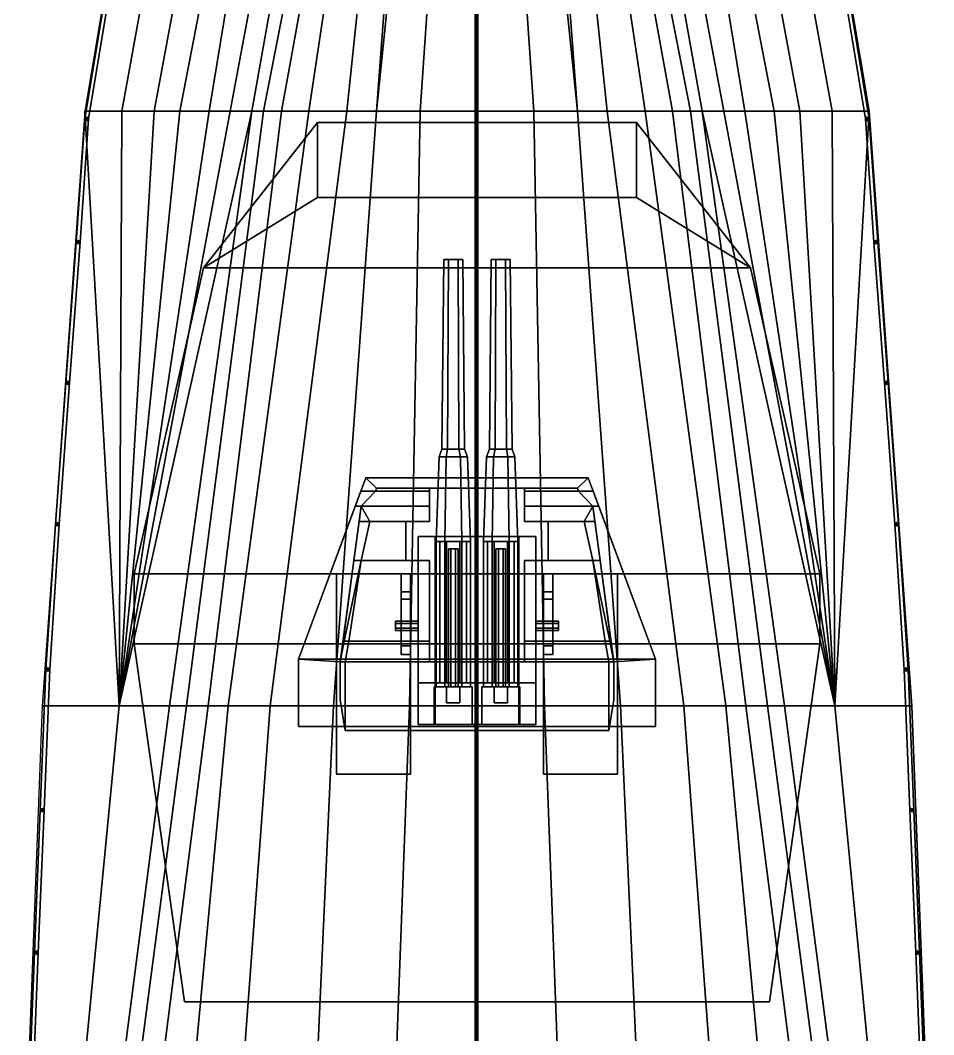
# Model space of a CAD drawing. Header units: millimetres. Extents: x -5 to 5, y -43 to 71.
# Drawn here: x -4.81 to 4.81, y 21.29 to 31.97 of the extents above; entities that cross this region are included whole.
import ezdxf

# ---------------------------------------------------------------- set-up
doc = ezdxf.new("R2010")
doc.units = ezdxf.units.MM
for name, color, linetype in [('barrel', 1, 'Continuous'), ('hull2', 7, 'Continuous'), ('railings', 6, 'Continuous'), ('sleeve', 5, 'Continuous'), ('turret', 2, 'Continuous')]:
    doc.layers.add(name, color=color, linetype=linetype)

msp = doc.modelspace()

# ---------------------------------------------------------------- linework, layer by layer
for points in [[(-0.02, 6.52, 20.06), (0.01, 6.51, 20.08), (0.01, 42.49, 8.807), (-0.02, 42.49, 8.79)], [(0.01, 6.53, 20.04), (-0.02, 6.52, 20.06), (-0.02, 42.49, 8.79), (0.01, 42.49, 8.773)], [(0.01, 6.71, 18.51), (-0.02, 6.7, 18.53), (-0.02, 42.49, 8.79), (0.01, 42.49, 8.77)], [(-0.02, 6.7, 18.53), (0.01, 6.69, 18.55), (0.01, 42.49, 8.81), (-0.02, 42.49, 8.79)], [(0.01, 6.51, 20.08), (0.01, 6.53, 20.04), (0.01, 42.49, 8.773), (0.01, 42.49, 8.807)], [(0.01, 6.69, 18.55), (0.01, 6.71, 18.51), (0.01, 42.49, 8.77), (0.01, 42.49, 8.81)], [(-3.28, 36.08, 5.37), (-4.13, 31.01, 4.76), (4.13, 31.01, 4.76), (3.28, 36.08, 5.37)], [(0, 31.01, -2.99), (0, 36.08, -2.97), (0.25, 36.08, -2.88), (0.6, 31.01, -2.85)], [(0.6, 31.01, -2.85), (0.25, 36.08, -2.88), (0.54, 36.08, -2.61), (1.06, 31.01, -2.64)], [(1.06, 31.01, -2.64), (0.54, 36.08, -2.61), (0.68, 36.08, -2.43), (1.06, 31.01, -2.64)], [(1.06, 31.01, -2.64), (0.68, 36.08, -2.43), (0.84, 36.08, -2.1), (1.37, 31.01, -2.46)], [(1.37, 31.01, -2.46), (0.84, 36.08, -2.1), (1.01, 36.08, -1.63), (1.77, 31.01, -2.13)], [(1.77, 31.01, -2.13), (1.01, 36.08, -1.63), (1.14, 36.08, -1.13), (2.06, 31.01, -1.66)], [(2.06, 31.01, -1.66), (1.14, 36.08, -1.13), (1.26, 36.08, -0.33), (2.25, 31.01, -1.16)], [(1.26, 36.08, -0.33), (1.47, 36.08, 0.85), (2.37, 31.01, -0.5), (2.25, 31.01, -1.16)], [(1.65, 36.08, 1.68), (2.6, 31.01, 0.96), (2.37, 31.01, -0.5), (1.47, 36.08, 0.85)], [(1.99, 36.08, 2.83), (2.82, 31.01, 1.87), (2.6, 31.01, 0.96), (1.65, 36.08, 1.68)], [(2.15, 36.08, 3.26), (3.13, 31.01, 2.84), (2.82, 31.01, 1.87), (1.99, 36.08, 2.83)], [(2.46, 36.08, 4.01), (3.4, 31.01, 3.51), (3.13, 31.01, 2.84), (2.15, 36.08, 3.26)], [(2.82, 36.08, 4.69), (3.74, 31.01, 4.18), (3.4, 31.01, 3.51), (2.46, 36.08, 4.01)], [(3.28, 36.08, 5.37), (4.13, 31.01, 4.76), (3.74, 31.01, 4.18), (2.82, 36.08, 4.69)], [(-4.13, 31.01, 4.76), (-4.58, 24.75, 4.7), (4.58, 24.75, 4.7), (4.13, 31.01, 4.76)], [(0.71, 24.75, -2.88), (0, 24.75, -2.99), (0, 31.01, -2.99), (0.6, 31.01, -2.85)], [(1.06, 31.01, -2.64), (1.51, 24.75, -2.65), (0.71, 24.75, -2.88), (0.6, 31.01, -2.85)], [(1.37, 31.01, -2.46), (2.18, 24.75, -2.3), (1.51, 24.75, -2.65), (1.06, 31.01, -2.64)], [(1.77, 31.01, -2.13), (2.62, 24.75, -1.9), (2.18, 24.75, -2.3), (1.37, 31.01, -2.46)], [(2.06, 31.01, -1.66), (2.83, 24.75, -1.59), (2.62, 24.75, -1.9), (1.77, 31.01, -2.13)], [(2.25, 31.01, -1.16), (3.06, 24.75, -1.13), (2.83, 24.75, -1.59), (2.06, 31.01, -1.66)], [(2.37, 31.01, -0.5), (3.24, 24.75, -0.56), (3.06, 24.75, -1.13), (2.25, 31.01, -1.16)], [(3.77, 24.75, 2.04), (3.77, 24.75, 2.04), (3.24, 24.75, -0.56), (2.37, 31.01, -0.5)], [(2.37, 31.01, -0.5), (2.6, 31.01, 0.96), (3.77, 24.75, 2.04)], [(2.6, 31.01, 0.96), (2.82, 31.01, 1.87), (3.77, 24.75, 2.04)], [(2.82, 31.01, 1.87), (3.13, 31.01, 2.84), (3.77, 24.75, 2.04)], [(3.13, 31.01, 2.84), (3.4, 31.01, 3.51), (3.77, 24.75, 2.04)], [(3.4, 31.01, 3.51), (3.74, 31.01, 4.18), (3.77, 24.75, 2.04)], [(3.74, 31.01, 4.18), (4.13, 31.01, 4.76), (3.77, 24.75, 2.04)], [(4.13, 31.01, 4.76), (4.58, 24.75, 4.7), (3.77, 24.75, 2.04)], [(-1.68, 30.1, 4.75), (-2.88, 29.36, 4.74), (-2.88, 29.36, 4.98), (-1.68, 30.1, 4.98)], [(-1.68, 30.1, 4.98), (-2.88, 29.36, 4.98), (2.88, 29.36, 4.98), (1.68, 30.1, 4.98)], [(1.68, 30.1, 4.98), (1.68, 30.1, 4.75), (-1.68, 30.1, 4.75), (-1.68, 30.1, 4.98)], [(2.88, 29.36, 4.98), (2.88, 29.36, 4.74), (1.68, 30.1, 4.75), (1.68, 30.1, 4.98)], [(-3.61, 26.14, 4.98), (-2.88, 29.36, 4.98), (-2.88, 29.36, 4.74), (-3.61, 26.14, 4.71)], [(3.61, 26.14, 4.98), (2.88, 29.36, 4.98), (-2.88, 29.36, 4.98), (-3.61, 26.14, 4.98)], [(2.88, 29.36, 4.74), (2.88, 29.36, 4.98), (3.61, 26.14, 4.98), (3.61, 26.14, 4.71)], [(-3.61, 25.4, 4.98), (-3.61, 26.14, 4.98), (-3.61, 26.14, 4.71), (-3.61, 25.4, 4.7)], [(3.61, 25.4, 4.98), (3.61, 26.14, 4.98), (-3.61, 26.14, 4.98), (-3.61, 25.4, 4.98)], [(3.61, 26.14, 4.71), (3.61, 26.14, 4.98), (3.61, 25.4, 4.98), (3.61, 25.4, 4.7)], [(-3.08, 21.63, 4.98), (-3.61, 25.4, 4.98), (-3.61, 25.4, 4.7), (-3.08, 21.63, 4.7)], [(3.08, 21.63, 4.98), (3.61, 25.4, 4.98), (-3.61, 25.4, 4.98), (-3.08, 21.63, 4.98)], [(3.61, 25.4, 4.7), (3.61, 25.4, 4.98), (3.08, 21.63, 4.98), (3.08, 21.63, 4.7)], [(-4.58, 24.75, 4.7), (-4.81, 18.65, 4.71), (4.81, 18.65, 4.71), (4.58, 24.75, 4.7)], [(0.94, 18.65, -2.91), (0, 18.65, -2.99), (0, 24.75, -2.99), (0.71, 24.75, -2.88)], [(1.51, 24.75, -2.65), (1.79, 18.65, -2.73), (0.94, 18.65, -2.91), (0.71, 24.75, -2.88)], [(2.18, 24.75, -2.3), (2.63, 18.65, -2.42), (1.79, 18.65, -2.73), (1.51, 24.75, -2.65)], [(2.62, 24.75, -1.9), (3.19, 18.65, -2.03), (2.63, 18.65, -2.42), (2.18, 24.75, -2.3)], [(2.83, 24.75, -1.59), (3.61, 18.65, -1.59), (3.19, 18.65, -2.03), (2.62, 24.75, -1.9)], [(3.06, 24.75, -1.13), (3.86, 18.65, -1.13), (3.61, 18.65, -1.59), (2.83, 24.75, -1.59)], [(3.24, 24.75, -0.56), (4.03, 18.65, -0.56), (3.86, 18.65, -1.13), (3.06, 24.75, -1.13)], [(3.77, 24.75, 2.04), (4.36, 18.65, 2.04), (4.03, 18.65, -0.56), (3.24, 24.75, -0.56)], [(4.58, 24.75, 4.7), (4.81, 18.65, 4.71), (4.36, 18.65, 2.04), (3.77, 24.75, 2.04)], [(3.08, 21.63, 4.7), (3.08, 21.63, 4.98), (-3.08, 21.63, 4.98), (-3.08, 21.63, 4.7)]]:
    msp.add_3dface(points)
at = {"layer": 'barrel'}
for points in [[(-0.3, 29.45, 6.747), (-0.35, 29.45, 6.66), (-0.37, 27.45, 6.66), (-0.31, 27.45, 6.764)], [(-0.35, 29.45, 6.66), (-0.3, 29.45, 6.573), (-0.31, 27.45, 6.556), (-0.37, 27.45, 6.66)], [(-0.15, 29.45, 6.66), (-0.35, 29.45, 6.66), (-0.3, 29.45, 6.747), (-0.2, 29.45, 6.747)], [(-0.2, 29.45, 6.573), (-0.3, 29.45, 6.573), (-0.35, 29.45, 6.66), (-0.15, 29.45, 6.66)], [(-0.3, 29.45, 6.573), (-0.2, 29.45, 6.573), (-0.19, 27.45, 6.556), (-0.31, 27.45, 6.556)], [(-0.2, 29.45, 6.747), (-0.3, 29.45, 6.747), (-0.31, 27.45, 6.764), (-0.19, 27.45, 6.764)], [(-0.15, 29.45, 6.66), (-0.2, 29.45, 6.747), (-0.19, 27.45, 6.764), (-0.13, 27.45, 6.66)], [(-0.2, 29.45, 6.573), (-0.15, 29.45, 6.66), (-0.13, 27.45, 6.66), (-0.19, 27.45, 6.556)], [(0.15, 29.45, 6.66), (0.2, 29.45, 6.573), (0.19, 27.45, 6.556), (0.13, 27.45, 6.66)], [(0.2, 29.45, 6.747), (0.15, 29.45, 6.66), (0.13, 27.45, 6.66), (0.19, 27.45, 6.764)], [(0.35, 29.45, 6.66), (0.15, 29.45, 6.66), (0.2, 29.45, 6.747), (0.3, 29.45, 6.747)], [(0.3, 29.45, 6.573), (0.2, 29.45, 6.573), (0.15, 29.45, 6.66), (0.35, 29.45, 6.66)], [(0.2, 29.45, 6.573), (0.3, 29.45, 6.573), (0.31, 27.45, 6.556), (0.19, 27.45, 6.556)], [(0.3, 29.45, 6.747), (0.2, 29.45, 6.747), (0.19, 27.45, 6.764), (0.31, 27.45, 6.764)], [(0.3, 29.45, 6.573), (0.35, 29.45, 6.66), (0.37, 27.45, 6.66), (0.31, 27.45, 6.556)], [(0.35, 29.45, 6.66), (0.3, 29.45, 6.747), (0.31, 27.45, 6.764), (0.37, 27.45, 6.66)], [(-0.325, 27.37, 6.79), (-0.4, 27.37, 6.66), (-0.43, 26.48, 6.66), (-0.34, 26.48, 6.816)], [(-0.4, 27.37, 6.66), (-0.325, 27.37, 6.53), (-0.34, 26.48, 6.504), (-0.43, 26.48, 6.66)], [(-0.31, 27.45, 6.764), (-0.37, 27.45, 6.66), (-0.4, 27.37, 6.66), (-0.325, 27.37, 6.79)], [(-0.37, 27.45, 6.66), (-0.31, 27.45, 6.556), (-0.325, 27.37, 6.53), (-0.4, 27.37, 6.66)], [(-0.325, 27.37, 6.53), (-0.175, 27.37, 6.53), (-0.16, 26.48, 6.504), (-0.34, 26.48, 6.504)], [(-0.175, 27.37, 6.79), (-0.325, 27.37, 6.79), (-0.34, 26.48, 6.816), (-0.16, 26.48, 6.816)], [(-0.31, 27.45, 6.556), (-0.19, 27.45, 6.556), (-0.175, 27.37, 6.53), (-0.325, 27.37, 6.53)], [(-0.19, 27.45, 6.764), (-0.31, 27.45, 6.764), (-0.325, 27.37, 6.79), (-0.175, 27.37, 6.79)], [(-0.13, 27.45, 6.66), (-0.19, 27.45, 6.764), (-0.175, 27.37, 6.79), (-0.1, 27.37, 6.66)], [(-0.19, 27.45, 6.556), (-0.13, 27.45, 6.66), (-0.1, 27.37, 6.66), (-0.175, 27.37, 6.53)], [(-0.1, 27.37, 6.66), (-0.175, 27.37, 6.79), (-0.16, 26.48, 6.816), (-0.07, 26.48, 6.66)], [(-0.175, 27.37, 6.53), (-0.1, 27.37, 6.66), (-0.07, 26.48, 6.66), (-0.16, 26.48, 6.504)], [(0.1, 27.37, 6.66), (0.175, 27.37, 6.53), (0.16, 26.48, 6.504), (0.07, 26.48, 6.66)], [(0.175, 27.37, 6.79), (0.1, 27.37, 6.66), (0.07, 26.48, 6.66), (0.16, 26.48, 6.816)], [(0.13, 27.45, 6.66), (0.19, 27.45, 6.556), (0.175, 27.37, 6.53), (0.1, 27.37, 6.66)], [(0.19, 27.45, 6.764), (0.13, 27.45, 6.66), (0.1, 27.37, 6.66), (0.175, 27.37, 6.79)], [(0.175, 27.37, 6.53), (0.325, 27.37, 6.53), (0.34, 26.48, 6.504), (0.16, 26.48, 6.504)], [(0.325, 27.37, 6.79), (0.175, 27.37, 6.79), (0.16, 26.48, 6.816), (0.34, 26.48, 6.816)], [(0.19, 27.45, 6.556), (0.31, 27.45, 6.556), (0.325, 27.37, 6.53), (0.175, 27.37, 6.53)], [(0.31, 27.45, 6.764), (0.19, 27.45, 6.764), (0.175, 27.37, 6.79), (0.325, 27.37, 6.79)], [(0.31, 27.45, 6.556), (0.37, 27.45, 6.66), (0.4, 27.37, 6.66), (0.325, 27.37, 6.53)], [(0.37, 27.45, 6.66), (0.31, 27.45, 6.764), (0.325, 27.37, 6.79), (0.4, 27.37, 6.66)], [(0.325, 27.37, 6.53), (0.4, 27.37, 6.66), (0.43, 26.48, 6.66), (0.34, 26.48, 6.504)], [(0.4, 27.37, 6.66), (0.325, 27.37, 6.79), (0.34, 26.48, 6.816), (0.43, 26.48, 6.66)], [(-0.43, 24.95, 6.66), (-0.34, 24.95, 6.816), (-0.34, 26.48, 6.816), (-0.43, 26.48, 6.66)], [(-0.34, 24.95, 6.504), (-0.43, 24.95, 6.66), (-0.43, 26.48, 6.66), (-0.34, 26.48, 6.504)], [(-0.16, 24.95, 6.504), (-0.34, 24.95, 6.504), (-0.34, 26.48, 6.504), (-0.16, 26.48, 6.504)], [(-0.34, 24.95, 6.816), (-0.16, 24.95, 6.816), (-0.16, 26.48, 6.816), (-0.34, 26.48, 6.816)], [(-0.3, 24.95, 6.96), (-0.275, 24.95, 7.003), (-0.275, 26.4, 7.003), (-0.3, 26.4, 6.96)], [(-0.275, 24.95, 6.917), (-0.3, 24.95, 6.96), (-0.3, 26.4, 6.96), (-0.275, 26.4, 6.917)], [(-0.275, 24.95, 7.003), (-0.225, 24.95, 7.003), (-0.225, 26.4, 7.003), (-0.275, 26.4, 7.003)], [(-0.225, 24.95, 6.917), (-0.275, 24.95, 6.917), (-0.275, 26.4, 6.917), (-0.225, 26.4, 6.917)], [(-0.225, 24.95, 7.003), (-0.2, 24.95, 6.96), (-0.2, 26.4, 6.96), (-0.225, 26.4, 7.003)], [(-0.2, 24.95, 6.96), (-0.225, 24.95, 6.917), (-0.225, 26.4, 6.917), (-0.2, 26.4, 6.96)], [(-0.16, 24.95, 6.816), (-0.07, 24.95, 6.66), (-0.07, 26.48, 6.66), (-0.16, 26.48, 6.816)], [(-0.07, 24.95, 6.66), (-0.16, 24.95, 6.504), (-0.16, 26.48, 6.504), (-0.07, 26.48, 6.66)], [(0.07, 24.95, 6.66), (0.16, 24.95, 6.816), (0.16, 26.48, 6.816), (0.07, 26.48, 6.66)], [(0.16, 24.95, 6.504), (0.07, 24.95, 6.66), (0.07, 26.48, 6.66), (0.16, 26.48, 6.504)], [(0.16, 24.95, 6.816), (0.34, 24.95, 6.816), (0.34, 26.48, 6.816), (0.16, 26.48, 6.816)], [(0.34, 24.95, 6.504), (0.16, 24.95, 6.504), (0.16, 26.48, 6.504), (0.34, 26.48, 6.504)], [(0.2, 24.95, 6.96), (0.225, 24.95, 7.003), (0.225, 26.4, 7.003), (0.2, 26.4, 6.96)], [(0.225, 24.95, 6.917), (0.2, 24.95, 6.96), (0.2, 26.4, 6.96), (0.225, 26.4, 6.917)], [(0.225, 24.95, 7.003), (0.275, 24.95, 7.003), (0.275, 26.4, 7.003), (0.225, 26.4, 7.003)], [(0.275, 24.95, 6.917), (0.225, 24.95, 6.917), (0.225, 26.4, 6.917), (0.275, 26.4, 6.917)], [(0.275, 24.95, 7.003), (0.3, 24.95, 6.96), (0.3, 26.4, 6.96), (0.275, 26.4, 7.003)], [(0.3, 24.95, 6.96), (0.275, 24.95, 6.917), (0.275, 26.4, 6.917), (0.3, 26.4, 6.96)], [(0.34, 24.95, 6.816), (0.43, 24.95, 6.66), (0.43, 26.48, 6.66), (0.34, 26.48, 6.816)], [(0.43, 24.95, 6.66), (0.34, 24.95, 6.504), (0.34, 26.48, 6.504), (0.43, 26.48, 6.66)], [(-0.05, 24.95, 6.92), (-0.05, 24.95, 6.49), (-0.45, 24.95, 6.49), (-0.45, 24.95, 6.92)], [(-0.45, 24.95, 6.49), (-0.45, 24.55, 6.49), (-0.45, 24.55, 6.92), (-0.45, 24.95, 6.92)], [(-0.05, 24.95, 6.49), (-0.05, 24.55, 6.49), (-0.45, 24.55, 6.49), (-0.45, 24.95, 6.49)], [(-0.45, 24.95, 6.92), (-0.45, 24.55, 6.92), (-0.05, 24.55, 6.92), (-0.05, 24.95, 6.92)], [(-0.32, 24.95, 7.07), (-0.32, 24.78, 6.99), (-0.18, 24.78, 6.99), (-0.18, 24.95, 7.07)], [(-0.18, 24.95, 7.07), (-0.18, 24.95, 6.92), (-0.32, 24.95, 6.92), (-0.32, 24.95, 7.07)], [(-0.32, 24.95, 6.92), (-0.32, 24.78, 6.92), (-0.32, 24.78, 6.99), (-0.32, 24.95, 7.07)], [(-0.18, 24.78, 6.99), (-0.18, 24.78, 6.92), (-0.18, 24.95, 6.92), (-0.18, 24.95, 7.07)], [(-0.05, 24.55, 6.92), (-0.05, 24.55, 6.49), (-0.05, 24.95, 6.49), (-0.05, 24.95, 6.92)], [(0.05, 24.95, 6.49), (0.05, 24.55, 6.49), (0.05, 24.55, 6.92), (0.05, 24.95, 6.92)], [(0.05, 24.95, 6.92), (0.05, 24.55, 6.92), (0.45, 24.55, 6.92), (0.45, 24.95, 6.92)], [(0.45, 24.95, 6.92), (0.45, 24.95, 6.49), (0.05, 24.95, 6.49), (0.05, 24.95, 6.92)], [(0.45, 24.95, 6.49), (0.45, 24.55, 6.49), (0.05, 24.55, 6.49), (0.05, 24.95, 6.49)], [(0.18, 24.95, 6.92), (0.18, 24.78, 6.92), (0.18, 24.78, 6.99), (0.18, 24.95, 7.07)], [(0.18, 24.95, 7.07), (0.18, 24.78, 6.99), (0.32, 24.78, 6.99), (0.32, 24.95, 7.07)], [(0.32, 24.95, 7.07), (0.32, 24.95, 6.92), (0.18, 24.95, 6.92), (0.18, 24.95, 7.07)], [(0.32, 24.78, 6.99), (0.32, 24.78, 6.92), (0.32, 24.95, 6.92), (0.32, 24.95, 7.07)], [(0.45, 24.55, 6.92), (0.45, 24.55, 6.49), (0.45, 24.95, 6.49), (0.45, 24.95, 6.92)], [(-0.32, 24.78, 6.99), (-0.32, 24.78, 6.92), (-0.18, 24.78, 6.92), (-0.18, 24.78, 6.99)], [(0.18, 24.78, 6.99), (0.18, 24.78, 6.92), (0.32, 24.78, 6.92), (0.32, 24.78, 6.99)], [(-0.45, 24.55, 6.92), (-0.45, 24.55, 6.49), (-0.05, 24.55, 6.49), (-0.05, 24.55, 6.92)], [(0.05, 24.55, 6.92), (0.05, 24.55, 6.49), (0.45, 24.55, 6.49), (0.45, 24.55, 6.92)]]:
    msp.add_3dface(points, dxfattribs=at)
at = {"layer": 'hull2'}
for points in [[(-3.28, 36.08, 5.37), (-4.13, 31.01, 4.76), (-3.74, 31.01, 4.18), (-2.82, 36.08, 4.69)], [(-2.82, 36.08, 4.69), (-3.74, 31.01, 4.18), (-3.4, 31.01, 3.51), (-2.46, 36.08, 4.01)], [(-2.46, 36.08, 4.01), (-3.4, 31.01, 3.51), (-3.13, 31.01, 2.84), (-2.15, 36.08, 3.26)], [(-2.15, 36.08, 3.26), (-3.13, 31.01, 2.84), (-2.82, 31.01, 1.87), (-1.99, 36.08, 2.83)], [(-1.99, 36.08, 2.83), (-2.82, 31.01, 1.87), (-2.6, 31.01, 0.96), (-1.65, 36.08, 1.68)], [(-1.65, 36.08, 1.68), (-2.6, 31.01, 0.96), (-2.37, 31.01, -0.5), (-1.47, 36.08, 0.85)], [(-1.26, 36.08, -0.33), (-1.47, 36.08, 0.85), (-2.37, 31.01, -0.5), (-2.25, 31.01, -1.16)], [(-2.06, 31.01, -1.66), (-1.14, 36.08, -1.13), (-1.26, 36.08, -0.33), (-2.25, 31.01, -1.16)], [(-1.77, 31.01, -2.13), (-1.01, 36.08, -1.63), (-1.14, 36.08, -1.13), (-2.06, 31.01, -1.66)], [(-1.37, 31.01, -2.46), (-0.84, 36.08, -2.1), (-1.01, 36.08, -1.63), (-1.77, 31.01, -2.13)], [(-1.06, 31.01, -2.64), (-0.68, 36.08, -2.43), (-0.84, 36.08, -2.1), (-1.37, 31.01, -2.46)], [(-1.06, 31.01, -2.64), (-0.54, 36.08, -2.61), (-0.68, 36.08, -2.43), (-1.06, 31.01, -2.64)], [(-0.6, 31.01, -2.85), (-0.25, 36.08, -2.88), (-0.54, 36.08, -2.61), (-1.06, 31.01, -2.64)], [(0, 31.01, -2.99), (0, 36.08, -2.97), (-0.25, 36.08, -2.88), (-0.6, 31.01, -2.85)], [(-4.13, 31.01, 4.76), (-4.58, 24.75, 4.7), (-3.77, 24.75, 2.04)], [(-3.74, 31.01, 4.18), (-4.13, 31.01, 4.76), (-3.77, 24.75, 2.04)], [(-2.82, 31.01, 1.87), (-3.13, 31.01, 2.84), (-3.77, 24.75, 2.04)], [(-3.13, 31.01, 2.84), (-3.4, 31.01, 3.51), (-3.77, 24.75, 2.04)], [(-3.4, 31.01, 3.51), (-3.74, 31.01, 4.18), (-3.77, 24.75, 2.04)], [(-2.37, 31.01, -0.5), (-2.6, 31.01, 0.96), (-3.77, 24.75, 2.04)], [(-2.6, 31.01, 0.96), (-2.82, 31.01, 1.87), (-3.77, 24.75, 2.04)], [(-3.77, 24.75, 2.04), (-3.77, 24.75, 2.04), (-3.24, 24.75, -0.56), (-2.37, 31.01, -0.5)], [(-2.37, 31.01, -0.5), (-3.24, 24.75, -0.56), (-3.06, 24.75, -1.13), (-2.25, 31.01, -1.16)], [(-2.25, 31.01, -1.16), (-3.06, 24.75, -1.13), (-2.83, 24.75, -1.59), (-2.06, 31.01, -1.66)], [(-2.06, 31.01, -1.66), (-2.83, 24.75, -1.59), (-2.62, 24.75, -1.9), (-1.77, 31.01, -2.13)], [(-1.77, 31.01, -2.13), (-2.62, 24.75, -1.9), (-2.18, 24.75, -2.3), (-1.37, 31.01, -2.46)], [(-1.37, 31.01, -2.46), (-2.18, 24.75, -2.3), (-1.51, 24.75, -2.65), (-1.06, 31.01, -2.64)], [(-1.06, 31.01, -2.64), (-1.51, 24.75, -2.65), (-0.71, 24.75, -2.88), (-0.6, 31.01, -2.85)], [(-0.71, 24.75, -2.88), (0, 24.75, -2.99), (0, 31.01, -2.99), (-0.6, 31.01, -2.85)], [(-4.58, 24.75, 4.7), (-4.81, 18.65, 4.71), (-4.36, 18.65, 2.04), (-3.77, 24.75, 2.04)], [(-3.77, 24.75, 2.04), (-4.36, 18.65, 2.04), (-4.03, 18.65, -0.56), (-3.24, 24.75, -0.56)], [(-3.24, 24.75, -0.56), (-4.03, 18.65, -0.56), (-3.86, 18.65, -1.13), (-3.06, 24.75, -1.13)], [(-3.06, 24.75, -1.13), (-3.86, 18.65, -1.13), (-3.61, 18.65, -1.59), (-2.83, 24.75, -1.59)], [(-2.83, 24.75, -1.59), (-3.61, 18.65, -1.59), (-3.19, 18.65, -2.03), (-2.62, 24.75, -1.9)], [(-2.62, 24.75, -1.9), (-3.19, 18.65, -2.03), (-2.63, 18.65, -2.42), (-2.18, 24.75, -2.3)], [(-2.18, 24.75, -2.3), (-2.63, 18.65, -2.42), (-1.79, 18.65, -2.73), (-1.51, 24.75, -2.65)], [(-1.51, 24.75, -2.65), (-1.79, 18.65, -2.73), (-0.94, 18.65, -2.91), (-0.71, 24.75, -2.88)], [(-0.94, 18.65, -2.91), (0, 18.65, -2.99), (0, 24.75, -2.99), (-0.71, 24.75, -2.88)]]:
    msp.add_3dface(points, dxfattribs=at)
at = {"layer": 'railings'}
for points in [[(-3.65, 33.59, 6.18), (-4.09, 30.93, 5.87), (-4.13, 30.93, 5.87), (-3.69, 33.59, 6.18)], [(-3.69, 33.59, 6.18), (-4.13, 30.93, 5.87), (-4.09, 30.93, 5.87), (-3.65, 33.59, 6.18)], [(3.69, 33.59, 6.18), (4.13, 30.93, 5.87), (4.09, 30.93, 5.87), (3.65, 33.59, 6.18)], [(3.65, 33.59, 6.18), (4.09, 30.93, 5.87), (4.13, 30.93, 5.87), (3.69, 33.59, 6.18)], [(-4.13, 30.93, 5.87), (-4.22, 29.63, 5.86), (-4.18, 29.63, 5.86), (-4.09, 30.93, 5.87)], [(-4.09, 30.93, 5.87), (-4.18, 29.63, 5.86), (-4.22, 29.63, 5.86), (-4.13, 30.93, 5.87)], [(-4.13, 30.93, 4.75), (-4.11, 30.95, 4.75), (-4.11, 30.95, 5.87), (-4.13, 30.93, 5.87)], [(-4.11, 30.91, 4.75), (-4.13, 30.93, 4.75), (-4.13, 30.93, 5.87), (-4.11, 30.91, 5.87)], [(-4.11, 30.95, 4.75), (-4.09, 30.93, 4.75), (-4.09, 30.93, 5.87), (-4.11, 30.95, 5.87)], [(-4.09, 30.93, 4.75), (-4.11, 30.91, 4.75), (-4.11, 30.91, 5.87), (-4.09, 30.93, 5.87)], [(-1.68, 30.1, 4.98), (-2.88, 29.36, 4.98), (-2.88, 29.36, 6.43), (-1.68, 30.89, 6.46)], [(-1.68, 30.89, 6.46), (-2.88, 29.36, 6.43), (-2.88, 29.36, 4.98), (-1.68, 30.1, 4.98)], [(-1.68, 30.1, 4.98), (1.68, 30.1, 4.98), (1.68, 30.89, 6.46), (-1.68, 30.89, 6.46)], [(-1.68, 30.89, 6.46), (1.68, 30.89, 6.46), (1.68, 30.1, 4.98), (-1.68, 30.1, 4.98)], [(1.68, 30.1, 4.98), (2.88, 29.36, 4.98), (2.88, 29.36, 6.43), (1.68, 30.89, 6.46)], [(1.68, 30.89, 6.46), (2.88, 29.36, 6.43), (2.88, 29.36, 4.98), (1.68, 30.1, 4.98)], [(4.11, 30.95, 4.75), (4.09, 30.93, 4.75), (4.09, 30.93, 5.87), (4.11, 30.95, 5.87)], [(4.09, 30.93, 4.75), (4.11, 30.91, 4.75), (4.11, 30.91, 5.87), (4.09, 30.93, 5.87)], [(4.09, 30.93, 5.87), (4.18, 29.63, 5.86), (4.22, 29.63, 5.86), (4.13, 30.93, 5.87)], [(4.13, 30.93, 5.87), (4.22, 29.63, 5.86), (4.18, 29.63, 5.86), (4.09, 30.93, 5.87)], [(4.13, 30.93, 4.75), (4.11, 30.95, 4.75), (4.11, 30.95, 5.87), (4.13, 30.93, 5.87)], [(4.11, 30.91, 4.75), (4.13, 30.93, 4.75), (4.13, 30.93, 5.87), (4.11, 30.91, 5.87)], [(-4.22, 29.63, 5.86), (-4.33, 28.15, 5.85), (-4.29, 28.15, 5.85), (-4.18, 29.63, 5.86)], [(-4.18, 29.63, 5.86), (-4.29, 28.15, 5.85), (-4.33, 28.15, 5.85), (-4.22, 29.63, 5.86)], [(-4.22, 29.63, 4.74), (-4.2, 29.65, 4.74), (-4.2, 29.65, 5.86), (-4.22, 29.63, 5.86)], [(-4.2, 29.61, 4.74), (-4.22, 29.63, 4.74), (-4.22, 29.63, 5.86), (-4.2, 29.61, 5.86)], [(-4.2, 29.65, 4.74), (-4.18, 29.63, 4.74), (-4.18, 29.63, 5.86), (-4.2, 29.65, 5.86)], [(-4.18, 29.63, 4.74), (-4.2, 29.61, 4.74), (-4.2, 29.61, 5.86), (-4.18, 29.63, 5.86)], [(4.2, 29.65, 4.74), (4.18, 29.63, 4.74), (4.18, 29.63, 5.86), (4.2, 29.65, 5.86)], [(4.18, 29.63, 4.74), (4.2, 29.61, 4.74), (4.2, 29.61, 5.86), (4.18, 29.63, 5.86)], [(4.22, 29.63, 5.86), (4.33, 28.15, 5.85), (4.29, 28.15, 5.85), (4.18, 29.63, 5.86)], [(4.18, 29.63, 5.86), (4.29, 28.15, 5.85), (4.33, 28.15, 5.85), (4.22, 29.63, 5.86)], [(4.22, 29.63, 4.74), (4.2, 29.65, 4.74), (4.2, 29.65, 5.86), (4.22, 29.63, 5.86)], [(4.2, 29.61, 4.74), (4.22, 29.63, 4.74), (4.22, 29.63, 5.86), (4.2, 29.61, 5.86)], [(-2.88, 29.36, 6.43), (-3.61, 26.14, 6.45), (-3.61, 26.14, 4.98), (-2.88, 29.36, 4.98)], [(-2.88, 29.36, 4.98), (-3.61, 26.14, 4.98), (-3.61, 26.14, 6.45), (-2.88, 29.36, 6.43)], [(2.88, 29.36, 6.43), (3.61, 26.14, 6.45), (3.61, 26.14, 4.98), (2.88, 29.36, 4.98)], [(2.88, 29.36, 4.98), (3.61, 26.14, 4.98), (3.61, 26.14, 6.45), (2.88, 29.36, 6.43)], [(-4.33, 28.15, 5.85), (-4.44, 26.66, 5.83), (-4.4, 26.66, 5.83), (-4.29, 28.15, 5.85)], [(-4.29, 28.15, 5.85), (-4.4, 26.66, 5.83), (-4.44, 26.66, 5.83), (-4.33, 28.15, 5.85)], [(-4.33, 28.15, 4.73), (-4.31, 28.17, 4.73), (-4.31, 28.17, 5.85), (-4.33, 28.15, 5.85)], [(-4.31, 28.13, 4.73), (-4.33, 28.15, 4.73), (-4.33, 28.15, 5.85), (-4.31, 28.13, 5.85)], [(-4.31, 28.17, 4.73), (-4.29, 28.15, 4.73), (-4.29, 28.15, 5.85), (-4.31, 28.17, 5.85)], [(-4.29, 28.15, 4.73), (-4.31, 28.13, 4.73), (-4.31, 28.13, 5.85), (-4.29, 28.15, 5.85)], [(4.31, 28.17, 4.73), (4.29, 28.15, 4.73), (4.29, 28.15, 5.85), (4.31, 28.17, 5.85)], [(4.29, 28.15, 4.73), (4.31, 28.13, 4.73), (4.31, 28.13, 5.85), (4.29, 28.15, 5.85)], [(4.29, 28.15, 5.85), (4.4, 26.66, 5.83), (4.44, 26.66, 5.83), (4.33, 28.15, 5.85)], [(4.33, 28.15, 5.85), (4.44, 26.66, 5.83), (4.4, 26.66, 5.83), (4.29, 28.15, 5.85)], [(4.33, 28.15, 4.73), (4.31, 28.17, 4.73), (4.31, 28.17, 5.85), (4.33, 28.15, 5.85)], [(4.31, 28.13, 4.73), (4.33, 28.15, 4.73), (4.33, 28.15, 5.85), (4.31, 28.13, 5.85)], [(-4.44, 26.66, 5.83), (-4.54, 25.13, 5.82), (-4.5, 25.13, 5.82), (-4.4, 26.66, 5.83)], [(-4.4, 26.66, 5.83), (-4.5, 25.13, 5.82), (-4.54, 25.13, 5.82), (-4.44, 26.66, 5.83)], [(-4.44, 26.66, 4.71), (-4.42, 26.68, 4.71), (-4.42, 26.68, 5.83), (-4.44, 26.66, 5.83)], [(-4.42, 26.64, 4.71), (-4.44, 26.66, 4.71), (-4.44, 26.66, 5.83), (-4.42, 26.64, 5.83)], [(-4.42, 26.68, 4.71), (-4.4, 26.66, 4.71), (-4.4, 26.66, 5.83), (-4.42, 26.68, 5.83)], [(-4.4, 26.66, 4.71), (-4.42, 26.64, 4.71), (-4.42, 26.64, 5.83), (-4.4, 26.66, 5.83)], [(4.42, 26.68, 4.71), (4.4, 26.66, 4.71), (4.4, 26.66, 5.83), (4.42, 26.68, 5.83)], [(4.4, 26.66, 4.71), (4.42, 26.64, 4.71), (4.42, 26.64, 5.83), (4.4, 26.66, 5.83)], [(4.44, 26.66, 5.83), (4.54, 25.13, 5.82), (4.5, 25.13, 5.82), (4.4, 26.66, 5.83)], [(4.4, 26.66, 5.83), (4.5, 25.13, 5.82), (4.54, 25.13, 5.82), (4.44, 26.66, 5.83)], [(4.44, 26.66, 4.71), (4.42, 26.68, 4.71), (4.42, 26.68, 5.83), (4.44, 26.66, 5.83)], [(4.42, 26.64, 4.71), (4.44, 26.66, 4.71), (4.44, 26.66, 5.83), (4.42, 26.64, 5.83)], [(-3.61, 26.14, 4.98), (-3.61, 25.4, 4.98), (-3.61, 25.4, 6.45), (-3.61, 26.14, 6.45)], [(-3.61, 26.14, 6.45), (-3.61, 25.4, 6.45), (-3.61, 25.4, 4.98), (-3.61, 26.14, 4.98)], [(3.61, 26.14, 4.98), (3.61, 25.4, 4.98), (3.61, 25.4, 6.45), (3.61, 26.14, 6.45)], [(3.61, 26.14, 6.45), (3.61, 25.4, 6.45), (3.61, 25.4, 4.98), (3.61, 26.14, 4.98)], [(-3.61, 25.4, 4.98), (-3.08, 21.63, 4.98), (-3.08, 21.63, 6.17), (-3.61, 25.4, 6.45)], [(-3.61, 25.4, 6.45), (-3.08, 21.63, 6.17), (-3.08, 21.63, 4.98), (-3.61, 25.4, 4.98)], [(3.61, 25.4, 6.45), (3.08, 21.63, 6.17), (3.08, 21.63, 4.98), (3.61, 25.4, 4.98)], [(3.61, 25.4, 4.98), (3.08, 21.63, 4.98), (3.08, 21.63, 6.17), (3.61, 25.4, 6.45)], [(-4.5, 25.13, 5.82), (-4.56, 23.65, 5.82), (-4.6, 23.65, 5.82), (-4.54, 25.13, 5.82)], [(-4.54, 25.13, 5.82), (-4.6, 23.65, 5.82), (-4.56, 23.65, 5.82), (-4.5, 25.13, 5.82)], [(-4.54, 25.13, 4.7), (-4.52, 25.15, 4.7), (-4.52, 25.15, 5.82), (-4.54, 25.13, 5.82)], [(-4.52, 25.11, 4.7), (-4.54, 25.13, 4.7), (-4.54, 25.13, 5.82), (-4.52, 25.11, 5.82)], [(-4.52, 25.15, 4.7), (-4.5, 25.13, 4.7), (-4.5, 25.13, 5.82), (-4.52, 25.15, 5.82)], [(-4.5, 25.13, 4.7), (-4.52, 25.11, 4.7), (-4.52, 25.11, 5.82), (-4.5, 25.13, 5.82)], [(4.52, 25.15, 4.7), (4.5, 25.13, 4.7), (4.5, 25.13, 5.82), (4.52, 25.15, 5.82)], [(4.5, 25.13, 4.7), (4.52, 25.11, 4.7), (4.52, 25.11, 5.82), (4.5, 25.13, 5.82)], [(4.5, 25.13, 5.82), (4.56, 23.65, 5.82), (4.6, 23.65, 5.82), (4.54, 25.13, 5.82)], [(4.54, 25.13, 5.82), (4.6, 23.65, 5.82), (4.56, 23.65, 5.82), (4.5, 25.13, 5.82)], [(4.54, 25.13, 4.7), (4.52, 25.15, 4.7), (4.52, 25.15, 5.82), (4.54, 25.13, 5.82)], [(4.52, 25.11, 4.7), (4.54, 25.13, 4.7), (4.54, 25.13, 5.82), (4.52, 25.11, 5.82)], [(-4.6, 23.65, 5.82), (-4.66, 22.15, 5.82), (-4.62, 22.15, 5.82), (-4.56, 23.65, 5.82)], [(-4.56, 23.65, 5.82), (-4.62, 22.15, 5.82), (-4.66, 22.15, 5.82), (-4.6, 23.65, 5.82)], [(-4.6, 23.65, 4.7), (-4.58, 23.67, 4.7), (-4.58, 23.67, 5.82), (-4.6, 23.65, 5.82)], [(-4.58, 23.63, 4.7), (-4.6, 23.65, 4.7), (-4.6, 23.65, 5.82), (-4.58, 23.63, 5.82)], [(-4.58, 23.67, 4.7), (-4.56, 23.65, 4.7), (-4.56, 23.65, 5.82), (-4.58, 23.67, 5.82)], [(-4.56, 23.65, 4.7), (-4.58, 23.63, 4.7), (-4.58, 23.63, 5.82), (-4.56, 23.65, 5.82)], [(4.58, 23.67, 4.7), (4.56, 23.65, 4.7), (4.56, 23.65, 5.82), (4.58, 23.67, 5.82)], [(4.56, 23.65, 4.7), (4.58, 23.63, 4.7), (4.58, 23.63, 5.82), (4.56, 23.65, 5.82)], [(4.6, 23.65, 5.82), (4.66, 22.15, 5.82), (4.62, 22.15, 5.82), (4.56, 23.65, 5.82)], [(4.56, 23.65, 5.82), (4.62, 22.15, 5.82), (4.66, 22.15, 5.82), (4.6, 23.65, 5.82)], [(4.6, 23.65, 4.7), (4.58, 23.67, 4.7), (4.58, 23.67, 5.82), (4.6, 23.65, 5.82)], [(4.58, 23.63, 4.7), (4.6, 23.65, 4.7), (4.6, 23.65, 5.82), (4.58, 23.63, 5.82)], [(-4.62, 22.15, 5.82), (-4.68, 20.62, 5.82), (-4.72, 20.62, 5.82), (-4.66, 22.15, 5.82)], [(-4.66, 22.15, 5.82), (-4.72, 20.62, 5.82), (-4.68, 20.62, 5.82), (-4.62, 22.15, 5.82)], [(-4.66, 22.15, 4.7), (-4.64, 22.17, 4.7), (-4.64, 22.17, 5.82), (-4.66, 22.15, 5.82)], [(-4.64, 22.13, 4.7), (-4.66, 22.15, 4.7), (-4.66, 22.15, 5.82), (-4.64, 22.13, 5.82)], [(-4.64, 22.17, 4.7), (-4.62, 22.15, 4.7), (-4.62, 22.15, 5.82), (-4.64, 22.17, 5.82)], [(-4.62, 22.15, 4.7), (-4.64, 22.13, 4.7), (-4.64, 22.13, 5.82), (-4.62, 22.15, 5.82)], [(4.64, 22.17, 4.7), (4.62, 22.15, 4.7), (4.62, 22.15, 5.82), (4.64, 22.17, 5.82)], [(4.62, 22.15, 4.7), (4.64, 22.13, 4.7), (4.64, 22.13, 5.82), (4.62, 22.15, 5.82)], [(4.62, 22.15, 5.82), (4.68, 20.62, 5.82), (4.72, 20.62, 5.82), (4.66, 22.15, 5.82)], [(4.66, 22.15, 5.82), (4.72, 20.62, 5.82), (4.68, 20.62, 5.82), (4.62, 22.15, 5.82)], [(4.66, 22.15, 4.7), (4.64, 22.17, 4.7), (4.64, 22.17, 5.82), (4.66, 22.15, 5.82)], [(4.64, 22.13, 4.7), (4.66, 22.15, 4.7), (4.66, 22.15, 5.82), (4.64, 22.13, 5.82)]]:
    msp.add_3dface(points, dxfattribs=at)
at = {"layer": 'sleeve'}
for points in [[(-0.62, 26.53, 6.36), (-0.62, 24.99, 6.36), (-0.62, 24.99, 6.66), (-0.62, 26.53, 6.66)], [(0.62, 26.53, 6.66), (0.62, 26.53, 6.36), (-0.62, 26.53, 6.36), (-0.62, 26.53, 6.66)], [(0.62, 26.53, 6.36), (0.62, 24.55, 6.36), (-0.62, 24.55, 6.36), (-0.62, 26.53, 6.36)], [(-0.44, 26.53, 6.82), (-0.44, 26.53, 6.66), (-0.62, 26.53, 6.66), (-0.62, 26.53, 6.82)], [(-0.62, 26.53, 6.82), (-0.62, 24.99, 6.82), (-0.44, 24.99, 6.82), (-0.44, 26.53, 6.82)], [(-0.62, 26.53, 6.66), (-0.62, 24.99, 6.66), (-0.62, 24.99, 6.82), (-0.62, 26.53, 6.82)], [(-0.44, 26.53, 6.66), (-0.44, 24.99, 6.66), (0.44, 24.99, 6.66), (0.44, 26.53, 6.66)], [(-0.44, 24.99, 6.82), (-0.44, 24.99, 6.66), (-0.44, 26.53, 6.66), (-0.44, 26.53, 6.82)], [(0.62, 26.53, 6.82), (0.62, 26.53, 6.66), (0.44, 26.53, 6.66), (0.44, 26.53, 6.82)], [(0.44, 26.53, 6.66), (0.44, 24.99, 6.66), (0.44, 24.99, 6.82), (0.44, 26.53, 6.82)], [(0.44, 26.53, 6.82), (0.44, 24.99, 6.82), (0.62, 24.99, 6.82), (0.62, 26.53, 6.82)], [(0.62, 24.99, 6.66), (0.62, 24.99, 6.36), (0.62, 26.53, 6.36), (0.62, 26.53, 6.66)], [(0.62, 24.99, 6.82), (0.62, 24.99, 6.66), (0.62, 26.53, 6.66), (0.62, 26.53, 6.82)], [(-0.39, 26.48, 6.96), (-0.11, 26.48, 6.96), (-0.18, 26.48, 6.839), (-0.32, 26.48, 6.839)], [(-0.32, 26.48, 7.081), (-0.18, 26.48, 7.081), (-0.11, 26.48, 6.96), (-0.39, 26.48, 6.96)], [(-0.32, 24.99, 6.839), (-0.39, 24.99, 6.96), (-0.39, 26.48, 6.96), (-0.32, 26.48, 6.839)], [(-0.39, 24.99, 6.96), (-0.32, 24.99, 7.081), (-0.32, 26.48, 7.081), (-0.39, 26.48, 6.96)], [(-0.18, 24.99, 6.839), (-0.32, 24.99, 6.839), (-0.32, 26.48, 6.839), (-0.18, 26.48, 6.839)], [(-0.32, 24.99, 7.081), (-0.18, 24.99, 7.081), (-0.18, 26.48, 7.081), (-0.32, 26.48, 7.081)], [(-0.11, 24.99, 6.96), (-0.18, 24.99, 6.839), (-0.18, 26.48, 6.839), (-0.11, 26.48, 6.96)], [(-0.18, 24.99, 7.081), (-0.11, 24.99, 6.96), (-0.11, 26.48, 6.96), (-0.18, 26.48, 7.081)], [(0.11, 24.99, 6.96), (0.18, 24.99, 7.081), (0.18, 26.48, 7.081), (0.11, 26.48, 6.96)], [(0.18, 24.99, 6.839), (0.11, 24.99, 6.96), (0.11, 26.48, 6.96), (0.18, 26.48, 6.839)], [(0.18, 26.48, 7.081), (0.32, 26.48, 7.081), (0.39, 26.48, 6.96), (0.11, 26.48, 6.96)], [(0.11, 26.48, 6.96), (0.39, 26.48, 6.96), (0.32, 26.48, 6.839), (0.18, 26.48, 6.839)], [(0.18, 24.99, 7.081), (0.32, 24.99, 7.081), (0.32, 26.48, 7.081), (0.18, 26.48, 7.081)], [(0.32, 24.99, 6.839), (0.18, 24.99, 6.839), (0.18, 26.48, 6.839), (0.32, 26.48, 6.839)], [(0.32, 24.99, 7.081), (0.39, 24.99, 6.96), (0.39, 26.48, 6.96), (0.32, 26.48, 7.081)], [(0.39, 24.99, 6.96), (0.32, 24.99, 6.839), (0.32, 26.48, 6.839), (0.39, 26.48, 6.96)], [(-0.86, 25.565, 6.703), (-0.86, 25.615, 6.703), (-0.86, 25.64, 6.66), (-0.86, 25.54, 6.66)], [(-0.62, 25.615, 6.703), (-0.62, 25.64, 6.66), (-0.86, 25.64, 6.66), (-0.86, 25.615, 6.703)], [(-0.86, 25.54, 6.66), (-0.86, 25.64, 6.66), (-0.86, 25.615, 6.617), (-0.86, 25.565, 6.617)], [(-0.62, 25.64, 6.66), (-0.62, 25.615, 6.617), (-0.86, 25.615, 6.617), (-0.86, 25.64, 6.66)], [(0.62, 25.64, 6.66), (0.62, 25.615, 6.703), (0.86, 25.615, 6.703), (0.86, 25.64, 6.66)], [(0.62, 25.615, 6.617), (0.62, 25.64, 6.66), (0.86, 25.64, 6.66), (0.86, 25.615, 6.617)], [(0.86, 25.615, 6.703), (0.86, 25.565, 6.703), (0.86, 25.54, 6.66), (0.86, 25.64, 6.66)], [(0.86, 25.64, 6.66), (0.86, 25.54, 6.66), (0.86, 25.565, 6.617), (0.86, 25.615, 6.617)], [(-0.62, 25.615, 6.617), (-0.62, 25.565, 6.617), (-0.86, 25.565, 6.617), (-0.86, 25.615, 6.617)], [(-0.62, 25.565, 6.703), (-0.62, 25.615, 6.703), (-0.86, 25.615, 6.703), (-0.86, 25.565, 6.703)], [(-0.62, 25.54, 6.66), (-0.62, 25.565, 6.703), (-0.86, 25.565, 6.703), (-0.86, 25.54, 6.66)], [(-0.62, 25.565, 6.617), (-0.62, 25.54, 6.66), (-0.86, 25.54, 6.66), (-0.86, 25.565, 6.617)], [(0.62, 25.615, 6.703), (0.62, 25.565, 6.703), (0.86, 25.565, 6.703), (0.86, 25.615, 6.703)], [(0.62, 25.565, 6.617), (0.62, 25.615, 6.617), (0.86, 25.615, 6.617), (0.86, 25.565, 6.617)], [(0.62, 25.565, 6.703), (0.62, 25.54, 6.66), (0.86, 25.54, 6.66), (0.86, 25.565, 6.703)], [(0.62, 25.54, 6.66), (0.62, 25.565, 6.617), (0.86, 25.565, 6.617), (0.86, 25.54, 6.66)], [(-0.62, 24.99, 6.82), (-0.62, 24.99, 6.66), (-0.44, 24.99, 6.66), (-0.44, 24.99, 6.82)], [(-0.62, 24.99, 6.36), (-0.62, 24.55, 6.36), (-0.62, 24.55, 6.49), (-0.62, 24.99, 6.49)], [(-0.62, 24.99, 6.49), (-0.62, 24.55, 6.49), (-0.62, 24.55, 6.57), (-0.62, 24.99, 6.66)], [(-0.62, 24.99, 6.66), (-0.62, 24.55, 6.57), (-0.44, 24.55, 6.57), (-0.44, 24.99, 6.66)], [(-0.44, 24.99, 6.66), (-0.44, 24.99, 6.49), (0.44, 24.99, 6.49), (0.44, 24.99, 6.66)], [(-0.44, 24.55, 6.57), (-0.44, 24.55, 6.49), (-0.44, 24.99, 6.49), (-0.44, 24.99, 6.66)], [(-0.44, 24.55, 6.49), (0.44, 24.55, 6.49), (0.44, 24.99, 6.49), (-0.44, 24.99, 6.49)], [(-0.32, 24.99, 6.839), (-0.18, 24.99, 6.839), (-0.11, 24.99, 6.96), (-0.39, 24.99, 6.96)], [(-0.39, 24.99, 6.96), (-0.11, 24.99, 6.96), (-0.18, 24.99, 7.081), (-0.32, 24.99, 7.081)], [(0.11, 24.99, 6.96), (0.39, 24.99, 6.96), (0.32, 24.99, 7.081), (0.18, 24.99, 7.081)], [(0.18, 24.99, 6.839), (0.32, 24.99, 6.839), (0.39, 24.99, 6.96), (0.11, 24.99, 6.96)], [(0.44, 24.99, 6.82), (0.44, 24.99, 6.66), (0.62, 24.99, 6.66), (0.62, 24.99, 6.82)], [(0.44, 24.99, 6.49), (0.44, 24.55, 6.49), (0.44, 24.55, 6.57), (0.44, 24.99, 6.66)], [(0.44, 24.99, 6.66), (0.44, 24.55, 6.57), (0.62, 24.55, 6.57), (0.62, 24.99, 6.66)], [(0.62, 24.55, 6.49), (0.62, 24.55, 6.36), (0.62, 24.99, 6.36), (0.62, 24.99, 6.49)], [(0.62, 24.55, 6.57), (0.62, 24.55, 6.49), (0.62, 24.99, 6.49), (0.62, 24.99, 6.66)], [(-0.62, 24.55, 6.49), (-0.62, 24.55, 6.36), (0.62, 24.55, 6.36), (0.62, 24.55, 6.49)], [(-0.62, 24.55, 6.57), (-0.62, 24.55, 6.49), (-0.44, 24.55, 6.49), (-0.44, 24.55, 6.57)], [(0.44, 24.55, 6.57), (0.44, 24.55, 6.49), (0.62, 24.55, 6.49), (0.62, 24.55, 6.57)]]:
    msp.add_3dface(points, dxfattribs=at)
at = {"layer": 'turret'}
for points in [[(-1.17, 27.15, 4.98), (-1.88, 25.24, 4.98), (-1.88, 25.24, 5.06), (-1.17, 27.15, 5.06)], [(-1.17, 27.15, 5.06), (-1.88, 25.24, 5.06), (1.88, 25.24, 5.06), (1.17, 27.15, 5.06)], [(-1.07, 27.01, 6.68), (-1.222, 27.01, 5.06), (-1.17, 27.15, 5.06), (-1.06, 27.04, 5.96)], [(-1.06, 27.04, 5.96), (-1.17, 27.15, 5.06), (-1.222, 27.01, 5.06), (-1.07, 27.01, 6.68)], [(1.06, 27.04, 5.96), (1.17, 27.15, 5.06), (-1.17, 27.15, 5.06), (-1.06, 27.04, 5.96)], [(-1.06, 27.04, 5.96), (-1.17, 27.15, 5.06), (1.17, 27.15, 5.06), (1.06, 27.04, 5.96)], [(1.17, 27.15, 5.06), (1.17, 27.15, 4.98), (-1.17, 27.15, 4.98), (-1.17, 27.15, 5.06)], [(1.07, 27.01, 6.68), (1.222, 27.01, 5.06), (1.17, 27.15, 5.06), (1.06, 27.04, 5.96)], [(1.06, 27.04, 5.96), (1.17, 27.15, 5.06), (1.222, 27.01, 5.06), (1.07, 27.01, 6.68)], [(1.88, 25.24, 5.06), (1.88, 25.24, 4.98), (1.17, 27.15, 4.98), (1.17, 27.15, 5.06)], [(-1.07, 27.01, 6.68), (-1.06, 27.04, 5.96), (-0.5, 27.04, 5.96), (-0.5, 27.01, 6.68)], [(-0.5, 27.01, 6.68), (-0.5, 27.04, 5.96), (-1.06, 27.04, 5.96), (-1.07, 27.01, 6.68)], [(0.5, 27.01, 6.68), (0.5, 27.04, 5.96), (1.06, 27.04, 5.96), (1.07, 27.01, 6.68)], [(1.07, 27.01, 6.68), (1.06, 27.04, 5.96), (0.5, 27.04, 5.96), (0.5, 27.01, 6.68)], [(-1.07, 27.01, 6.68), (-1.222, 27.01, 5.06), (-1.282, 26.85, 5.06), (-1.22, 26.85, 6.93)], [(-1.22, 26.85, 6.93), (-1.282, 26.85, 5.06), (-1.222, 27.01, 5.06), (-1.07, 27.01, 6.68)], [(-0.5, 26.85, 6.93), (-0.5, 27.01, 6.68), (-1.07, 27.01, 6.68), (-1.22, 26.85, 6.93)], [(-1.22, 26.85, 6.93), (-1.07, 27.01, 6.68), (-0.5, 27.01, 6.68), (-0.5, 26.85, 6.93)], [(1.22, 26.85, 6.93), (1.07, 27.01, 6.68), (0.5, 27.01, 6.68), (0.5, 26.85, 6.93)], [(0.5, 26.85, 6.93), (0.5, 27.01, 6.68), (1.07, 27.01, 6.68), (1.22, 26.85, 6.93)], [(1.07, 27.01, 6.68), (1.222, 27.01, 5.06), (1.282, 26.85, 5.06), (1.22, 26.85, 6.93)], [(1.22, 26.85, 6.93), (1.282, 26.85, 5.06), (1.222, 27.01, 5.06), (1.07, 27.01, 6.68)], [(-1.282, 26.85, 5.06), (-1.88, 25.24, 5.06), (-1.44, 25.21, 6.93), (-1.22, 26.85, 6.93)], [(-1.22, 26.85, 6.93), (-1.44, 25.21, 6.93), (-1.88, 25.24, 5.06), (-1.282, 26.85, 5.06)], [(-1.22, 26.85, 6.93), (-1.241, 26.69, 6.93), (-1.13, 26.69, 7.18), (-1.22, 26.85, 6.93)], [(-1.22, 26.85, 6.93), (-1.13, 26.69, 7.18), (-1.241, 26.69, 6.93), (-1.22, 26.85, 6.93)], [(-1.13, 26.69, 7.18), (-1.22, 26.85, 6.93), (-0.5, 26.85, 6.93), (-0.5, 26.69, 7.18)], [(-0.5, 26.69, 7.18), (-0.5, 26.85, 6.93), (-1.22, 26.85, 6.93), (-1.13, 26.69, 7.18)], [(0.5, 26.69, 7.18), (0.5, 26.85, 6.93), (1.22, 26.85, 6.93), (1.13, 26.69, 7.18)], [(1.13, 26.69, 7.18), (1.22, 26.85, 6.93), (0.5, 26.85, 6.93), (0.5, 26.69, 7.18)], [(1.22, 26.85, 6.93), (1.241, 26.69, 6.93), (1.13, 26.69, 7.18), (1.22, 26.85, 6.93)], [(1.22, 26.85, 6.93), (1.13, 26.69, 7.18), (1.241, 26.69, 6.93), (1.22, 26.85, 6.93)], [(1.22, 26.85, 6.93), (1.44, 25.21, 6.93), (1.88, 25.24, 5.06), (1.282, 26.85, 5.06)], [(1.282, 26.85, 5.06), (1.88, 25.24, 5.06), (1.44, 25.21, 6.93), (1.22, 26.85, 6.93)], [(-1.13, 26.69, 7.18), (-1.22, 26.28, 7.43), (-1.296, 26.28, 6.93), (-1.241, 26.69, 6.93)], [(-1.241, 26.69, 6.93), (-1.296, 26.28, 6.93), (-1.22, 26.28, 7.43), (-1.13, 26.69, 7.18)], [(-1.22, 26.28, 7.43), (-1.13, 26.69, 7.18), (-0.75, 26.69, 7.18), (-0.75, 26.28, 7.43)], [(-0.75, 26.28, 7.43), (-0.75, 26.69, 7.18), (-1.13, 26.69, 7.18), (-1.22, 26.28, 7.43)], [(0.75, 26.28, 7.43), (0.75, 26.69, 7.18), (1.13, 26.69, 7.18), (1.22, 26.28, 7.43)], [(1.22, 26.28, 7.43), (1.13, 26.69, 7.18), (0.75, 26.69, 7.18), (0.75, 26.28, 7.43)], [(1.241, 26.69, 6.93), (1.296, 26.28, 6.93), (1.22, 26.28, 7.43), (1.13, 26.69, 7.18)], [(1.13, 26.69, 7.18), (1.22, 26.28, 7.43), (1.296, 26.28, 6.93), (1.241, 26.69, 6.93)], [(-1.296, 26.28, 6.93), (-1.41, 25.43, 6.93), (-1.4, 25.43, 7.43), (-1.22, 26.28, 7.43)], [(-1.22, 26.28, 7.43), (-1.4, 25.43, 7.43), (-1.41, 25.43, 6.93), (-1.296, 26.28, 6.93)], [(-1.22, 26.28, 7.43), (-1.35, 25.43, 7.61), (-1.4, 25.43, 7.43), (-1.22, 26.28, 7.43)], [(-1.22, 26.28, 7.43), (-1.4, 25.43, 7.43), (-1.35, 25.43, 7.61), (-1.22, 26.28, 7.43)], [(-0.5, 25.43, 7.61), (-0.5, 26.28, 7.43), (-1.22, 26.28, 7.43), (-1.35, 25.43, 7.61)], [(-1.35, 25.43, 7.61), (-1.22, 26.28, 7.43), (-0.5, 26.28, 7.43), (-0.5, 25.43, 7.61)], [(0.5, 25.43, 7.61), (0.5, 26.28, 7.43), (1.22, 26.28, 7.43), (1.35, 25.43, 7.61)], [(1.35, 25.43, 7.61), (1.22, 26.28, 7.43), (0.5, 26.28, 7.43), (0.5, 25.43, 7.61)], [(1.22, 26.28, 7.43), (1.4, 25.43, 7.43), (1.41, 25.43, 6.93), (1.296, 26.28, 6.93)], [(1.296, 26.28, 6.93), (1.41, 25.43, 6.93), (1.4, 25.43, 7.43), (1.22, 26.28, 7.43)], [(1.22, 26.28, 7.43), (1.35, 25.43, 7.61), (1.4, 25.43, 7.43), (1.22, 26.28, 7.43)], [(1.22, 26.28, 7.43), (1.4, 25.43, 7.43), (1.35, 25.43, 7.61), (1.22, 26.28, 7.43)], [(-1.48, 26.14, 5.64), (-1.48, 24.03, 5.64), (-0.7, 24.03, 5.64), (-0.7, 26.14, 5.64)], [(-1.48, 26.14, 5.06), (-1.48, 24.03, 5.06), (-1.48, 24.03, 5.64), (-1.48, 26.14, 5.64)], [(-0.7, 26.14, 5.64), (-0.7, 26.14, 5.06), (-1.48, 26.14, 5.06), (-1.48, 26.14, 5.64)], [(-0.8, 26.14, 6.4), (-0.8, 25.4, 6.4), (-0.8, 25.29, 6.74), (-0.8, 25.95, 6.74)], [(-0.7, 25.95, 6.74), (-0.7, 26.14, 6.4), (-0.8, 26.14, 6.4), (-0.8, 25.95, 6.74)], [(-0.8, 26.14, 5.64), (-0.8, 25.4, 5.64), (-0.8, 25.4, 6.4), (-0.8, 26.14, 6.4)], [(-0.7, 26.14, 6.4), (-0.7, 26.14, 5.64), (-0.8, 26.14, 5.64), (-0.8, 26.14, 6.4)], [(-0.7, 24.03, 5.64), (-0.7, 24.03, 5.06), (-0.7, 26.14, 5.06), (-0.7, 26.14, 5.64)], [(-0.7, 25.29, 6.74), (-0.7, 25.4, 6.4), (-0.7, 26.14, 6.4), (-0.7, 25.95, 6.74)], [(-0.7, 25.4, 6.4), (-0.7, 25.4, 5.64), (-0.7, 26.14, 5.64), (-0.7, 26.14, 6.4)], [(0.7, 26.14, 5.06), (0.7, 24.03, 5.06), (0.7, 24.03, 5.64), (0.7, 26.14, 5.64)], [(0.7, 26.14, 5.64), (0.7, 24.03, 5.64), (1.48, 24.03, 5.64), (1.48, 26.14, 5.64)], [(1.48, 26.14, 5.64), (1.48, 26.14, 5.06), (0.7, 26.14, 5.06), (0.7, 26.14, 5.64)], [(0.7, 26.14, 5.64), (0.7, 25.4, 5.64), (0.7, 25.4, 6.4), (0.7, 26.14, 6.4)], [(0.8, 26.14, 6.4), (0.8, 26.14, 5.64), (0.7, 26.14, 5.64), (0.7, 26.14, 6.4)], [(0.8, 25.95, 6.74), (0.8, 26.14, 6.4), (0.7, 26.14, 6.4), (0.7, 25.95, 6.74)], [(0.7, 26.14, 6.4), (0.7, 25.4, 6.4), (0.7, 25.29, 6.74), (0.7, 25.95, 6.74)], [(0.8, 25.4, 6.4), (0.8, 25.4, 5.64), (0.8, 26.14, 5.64), (0.8, 26.14, 6.4)], [(0.8, 25.29, 6.74), (0.8, 25.4, 6.4), (0.8, 26.14, 6.4), (0.8, 25.95, 6.74)], [(1.48, 24.03, 5.64), (1.48, 24.03, 5.06), (1.48, 26.14, 5.06), (1.48, 26.14, 5.64)], [(-0.8, 25.95, 6.74), (-0.8, 25.29, 6.74), (-0.8, 25.38, 6.81), (-0.8, 25.87, 6.81)], [(-0.7, 25.87, 6.81), (-0.7, 25.95, 6.74), (-0.8, 25.95, 6.74), (-0.8, 25.87, 6.81)], [(-0.8, 25.87, 6.81), (-0.8, 25.38, 6.81), (-0.7, 25.38, 6.81), (-0.7, 25.87, 6.81)], [(-0.7, 25.38, 6.81), (-0.7, 25.29, 6.74), (-0.7, 25.95, 6.74), (-0.7, 25.87, 6.81)], [(0.7, 25.95, 6.74), (0.7, 25.29, 6.74), (0.7, 25.38, 6.81), (0.7, 25.87, 6.81)], [(0.8, 25.87, 6.81), (0.8, 25.95, 6.74), (0.7, 25.95, 6.74), (0.7, 25.87, 6.81)], [(0.7, 25.87, 6.81), (0.7, 25.38, 6.81), (0.8, 25.38, 6.81), (0.8, 25.87, 6.81)], [(0.8, 25.38, 6.81), (0.8, 25.29, 6.74), (0.8, 25.95, 6.74), (0.8, 25.87, 6.81)], [(-1.35, 25.43, 7.61), (-1.39, 25.21, 7.61), (-1.44, 25.21, 7.43), (-1.4, 25.43, 7.43)], [(-1.4, 25.43, 7.43), (-1.44, 25.21, 7.43), (-1.39, 25.21, 7.61), (-1.35, 25.43, 7.61)], [(-1.41, 25.43, 6.93), (-1.44, 25.21, 6.93), (-1.44, 25.21, 7.43), (-1.4, 25.43, 7.43)], [(-1.4, 25.43, 7.43), (-1.44, 25.21, 7.43), (-1.44, 25.21, 6.93), (-1.41, 25.43, 6.93)], [(-1.39, 25.21, 7.61), (-1.35, 25.43, 7.61), (-0.5, 25.43, 7.61), (-0.5, 25.21, 7.61)], [(-0.5, 25.21, 7.61), (-0.5, 25.43, 7.61), (-1.35, 25.43, 7.61), (-1.39, 25.21, 7.61)], [(0.5, 25.21, 7.61), (0.5, 25.43, 7.61), (1.35, 25.43, 7.61), (1.39, 25.21, 7.61)], [(1.39, 25.21, 7.61), (1.35, 25.43, 7.61), (0.5, 25.43, 7.61), (0.5, 25.21, 7.61)], [(1.4, 25.43, 7.43), (1.44, 25.21, 7.43), (1.39, 25.21, 7.61), (1.35, 25.43, 7.61)], [(1.35, 25.43, 7.61), (1.39, 25.21, 7.61), (1.44, 25.21, 7.43), (1.4, 25.43, 7.43)], [(1.41, 25.43, 6.93), (1.44, 25.21, 6.93), (1.44, 25.21, 7.43), (1.4, 25.43, 7.43)], [(1.4, 25.43, 7.43), (1.44, 25.21, 7.43), (1.44, 25.21, 6.93), (1.41, 25.43, 6.93)], [(-0.8, 25.29, 6.74), (-0.8, 25.4, 6.4), (-0.7, 25.4, 6.4), (-0.7, 25.29, 6.74)], [(-0.8, 25.4, 6.4), (-0.8, 25.4, 5.64), (-0.7, 25.4, 5.64), (-0.7, 25.4, 6.4)], [(-0.8, 25.38, 6.81), (-0.8, 25.29, 6.74), (-0.7, 25.29, 6.74), (-0.7, 25.38, 6.81)], [(0.7, 25.4, 6.4), (0.7, 25.4, 5.64), (0.8, 25.4, 5.64), (0.8, 25.4, 6.4)], [(0.7, 25.29, 6.74), (0.7, 25.4, 6.4), (0.8, 25.4, 6.4), (0.8, 25.29, 6.74)], [(0.7, 25.38, 6.81), (0.7, 25.29, 6.74), (0.8, 25.29, 6.74), (0.8, 25.38, 6.81)], [(-1.88, 25.24, 4.98), (-1.88, 24.53, 4.98), (-1.88, 24.53, 5.06), (-1.88, 25.24, 5.06)], [(-1.88, 25.24, 5.06), (-1.88, 24.53, 5.06), (1.88, 24.53, 5.06), (1.88, 25.24, 5.06)], [(1.88, 24.53, 5.06), (1.88, 24.53, 4.98), (1.88, 25.24, 4.98), (1.88, 25.24, 5.06)], [(-1.39, 25.21, 7.61), (-1.39, 24.49, 7.61), (-1.44, 24.81, 7.43), (-1.44, 25.21, 7.43)], [(-1.44, 25.21, 7.43), (-1.44, 24.81, 7.43), (-1.39, 24.49, 7.61), (-1.39, 25.21, 7.61)], [(-1.44, 25.21, 7.43), (-1.44, 24.81, 7.43), (-1.44, 25.14, 7.16), (-1.44, 25.21, 7.13)], [(-1.44, 25.21, 7.13), (-1.44, 25.14, 7.16), (-1.44, 24.81, 7.43), (-1.44, 25.21, 7.43)], [(1.39, 24.49, 7.61), (1.39, 25.21, 7.61), (-1.39, 25.21, 7.61), (-1.39, 24.49, 7.61)], [(-1.39, 24.49, 7.61), (-1.39, 25.21, 7.61), (1.39, 25.21, 7.61), (1.39, 24.49, 7.61)], [(1.44, 25.21, 7.43), (1.44, 24.81, 7.43), (1.39, 24.49, 7.61), (1.39, 25.21, 7.61)], [(1.39, 25.21, 7.61), (1.39, 24.49, 7.61), (1.44, 24.81, 7.43), (1.44, 25.21, 7.43)], [(1.44, 25.21, 7.13), (1.44, 25.14, 7.16), (1.44, 24.81, 7.43), (1.44, 25.21, 7.43)], [(1.44, 25.21, 7.43), (1.44, 24.81, 7.43), (1.44, 25.14, 7.16), (1.44, 25.21, 7.13)], [(-1.88, 24.53, 5.06), (-1.88, 24.53, 4.98), (1.88, 24.53, 4.98), (1.88, 24.53, 5.06)], [(-0.7, 24.53, 5.06), (-0.7, 24.03, 5.06), (-1.48, 24.03, 5.06), (-1.48, 24.53, 5.06)], [(1.48, 24.53, 5.06), (1.48, 24.03, 5.06), (0.7, 24.03, 5.06), (0.7, 24.53, 5.06)], [(-1.48, 24.03, 5.64), (-1.48, 24.03, 5.06), (-0.7, 24.03, 5.06), (-0.7, 24.03, 5.64)], [(0.7, 24.03, 5.64), (0.7, 24.03, 5.06), (1.48, 24.03, 5.06), (1.48, 24.03, 5.64)]]:
    msp.add_3dface(points, dxfattribs=at)

doc.saveas('drawing.dxf')
